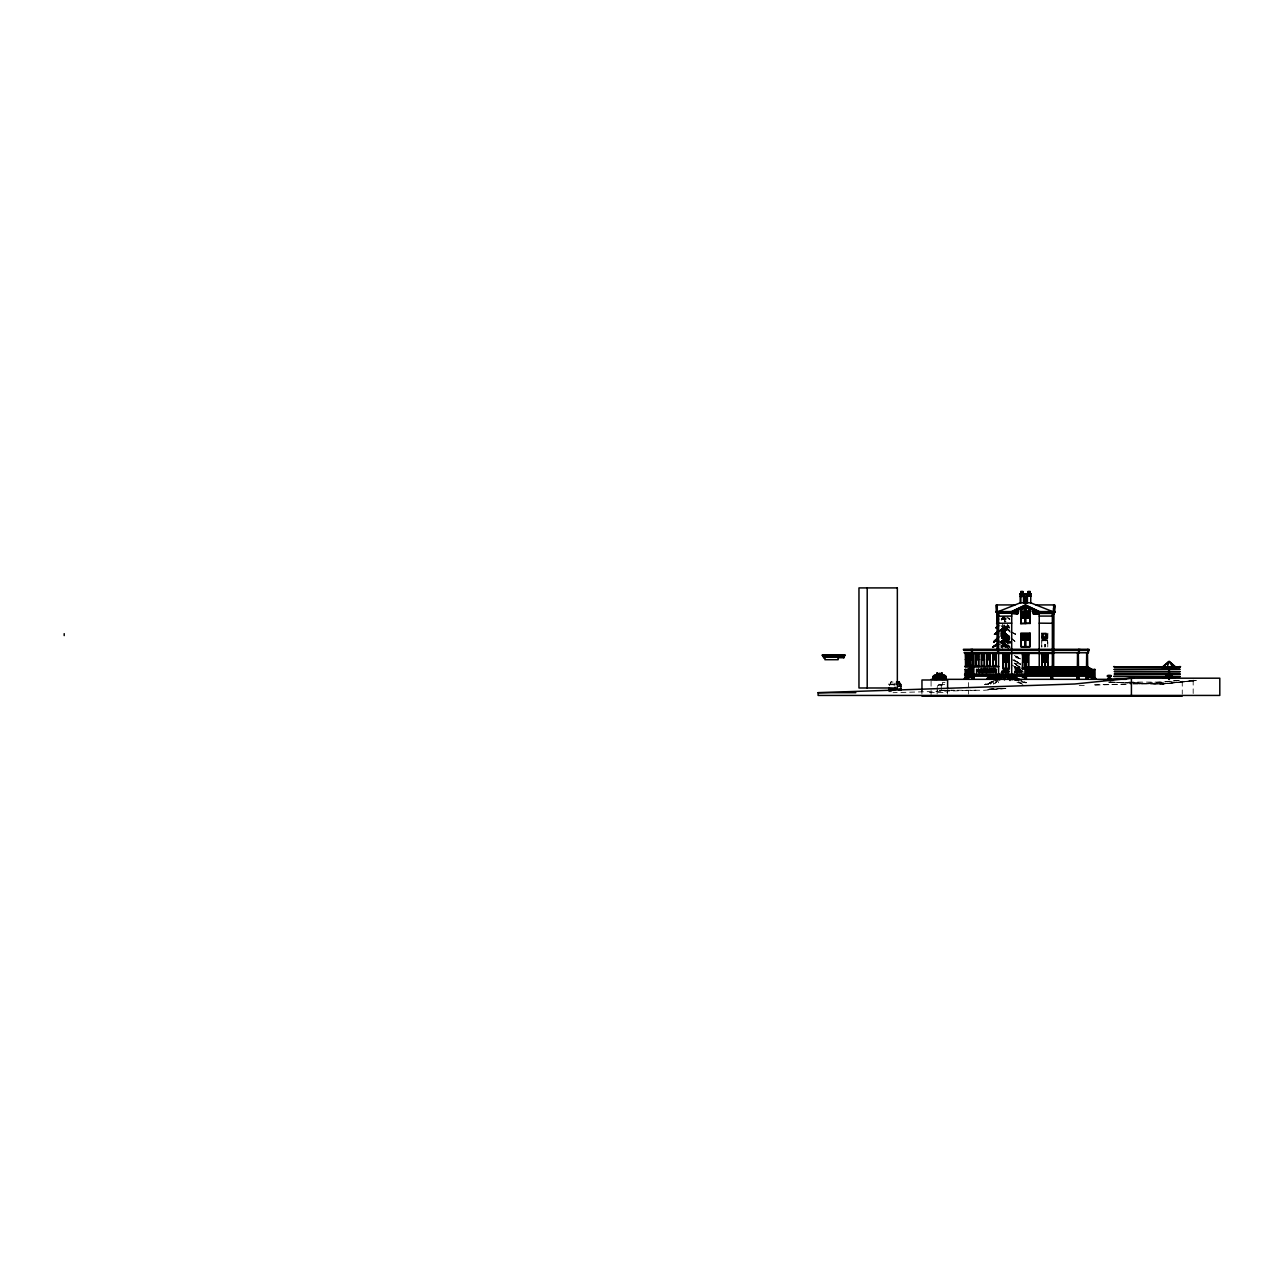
<?xml version="1.0" encoding="UTF-8"?>
<svg xmlns="http://www.w3.org/2000/svg" width="1284" height="1284" viewBox="0 0 1284 1284"><rect width="100%" height="100%" fill="white"/><g stroke="black" fill="none" stroke-linecap="round" stroke-linejoin="round"><path stroke-width="0.75" stroke-dasharray="5 3.75" d="M982.148 669.847L982.003 670.713A6.532 6.532 0 0 1 982.276 672.511L982.308 668.675M983.239 670.729C981.008 673.779 985.277 667.311 985.647 669.413M983.223 672.078L983.239 671.628M983.592 667.536L983.592 672.062L983.64 669.702M983.753 670.986L983.753 669.847M985.502 670.986L985.502 672.142L985.502 669.702M985.935 670.729L985.935 672.527L985.823 669.847M986.898 672.383L986.898 669.847M987.011 672.383L986.786 670.521M985.711 669.702L985.711 669.847A22.005 1.926 -90 0 0 985.727 672.126L985.582 669.847A21.988 1.91 -90 0 0 985.598 672.126M985.807 671.163L985.935 672.527M1002.531 648.629C1001.151 646.43 1005.356 634.135 1005.404 642.369L1004.024 640.539L1005.308 641.583M1003.462 616.561L1003.43 619.45L1001.52 618.679L1002.852 617.524M1003.96 647.489L1004.441 618.134M979.788 669.413L979.435 669.847A22.085 22.069 -90 0 1 979.403 672.142L979.467 669.574L982.132 669.413M1002.018 674.678L1002.098 671.468L1000.108 673.426M1001.937 635.066L1004.666 633.14L1001.552 636.158L1004.762 633.221L1004.329 639.994L1001.825 638.501L1004.971 632.434L1005.982 636.784L1004.441 635.757L1004.666 632.322L1001.055 635.371L1004.666 632.322L1005.998 633.397M1004.537 640.186L1004.666 637.65L1010.428 642.385L1004.666 637.65L1003.815 640.909L1004.537 640.186L1006.463 643.011L1004.666 637.65M1006.977 629L1004.666 625.485L1002.371 629.433L1004.794 632.081L1004.152 628.759L1002.852 633.67L1002.146 632.274M942.296 685.319L941.365 684.837M1002.595 643.749L1004.249 644.632L1003.96 641.214L1002.595 643.749L1003.687 646.253L1002.579 645.049M1001.985 634.055L1004.666 631.648L1005.436 635.949L1007.988 639.737L1003.783 638.87L1003.157 636.752L1001.985 637.57L1002.322 634.424L1004.569 632.258M888.64 684.228L889.651 684.581L888.785 684.003M1000.958 625.533L1002.146 626.849L1002.547 623.302M1009.786 641.711L1004.666 637.971L1008.084 642.048L1007.876 643.814C1006.287 640.202 1004.024 641.599 1004.666 637.971L1010.476 641.695M1000.605 633.702L1003.703 630.187L1005.356 633.365L1004.666 625.485L1001.52 628.662L1002.371 629.433M1005.597 641.502L1005.918 639.336L1009.994 643.557M937.705 691.274C936.068 688.946 937.882 681.483 941.188 685.207M938.026 685.72L939.037 684.5L940.867 685.303M1005.42 636.655L1005.773 634.89M1003.831 618.294L1005.902 619.482L1006.255 617.716M1007.812 643.396L1008.084 642.048M981.586 669.895L981.779 669.06A5.329 5.329 0 0 0 981.779 672.351M1004.12 646.221L1004.666 643.974L1006.929 646.767M993.88 681.836L993.334 684.067L996.512 682.382M1009.352 636.222L1004.666 632.98L1003.976 635.628L1005.934 637.554L1006.881 636.8L1004.666 632.98L1011.07 637.249M1004.425 632.129L1004.89 630.332M986.802 669.734L989.723 669.446L989.9 672.142A21.988 21.828 -90 0 1 989.82 669.847L986.642 669.847M1003.51 631.022L1004.666 626.993L1006.431 629.834L1004.505 627.523M1006.255 639.368L1006.528 638.469M1003.013 628.117L1001.215 629.625L1004.666 627.154L1002.387 629.962L1004.666 627.154L999.273 630.38M1002.451 636.254L1001.359 637.362L1002.242 634.697M1005.115 630.685L1005.581 629.288M889.427 685.736L890.984 681.788L895.076 681.676M889.94 684.741L890.919 682.061L893.68 682.061M1006.383 642L1006.897 640.62M1001.359 637.362L1004.024 633.911L1001.825 638.501L1004.024 633.911L1001.809 635.949M1003.109 672.511L1003.863 670.681M1002.355 635.419L1002.788 634.457L998.519 637.49M1005.115 639.143L1005.741 637.763L1004.441 635.757M1001.408 632.129L1004.666 626.993L1000.894 631.728L1003.462 628.791M1002.114 628.759L1004.666 626.993L1002.788 630.508L1004.666 626.993L1001.006 629.433M995.565 681.74L995.646 682.944L997.17 680.167M1003.671 617.797L1001.327 619.097M999.931 641.968L1004.666 639.143L1002.306 643.252L1004.666 639.143L1000.926 641.406M1000.589 632.386L1003.944 628.197L1002.467 629.08M1005.677 637.715L1004.329 639.994L1003.286 635.805M1003.157 634.697L1003.655 633.847M1005.597 672.415L1003.767 670.392L1002.981 671.692L1004.425 674.822M1003.173 630.492L1004.586 628.293M1004.457 617.861L1003.43 619.45L1002.964 617.925L1002.13 618.92M1001.632 643.043L1005.035 638.63L1004.939 642.112L1003.542 640.604L1003.237 644.295L1001.632 643.043L1002.948 645.082M1001.52 672.736L1002.611 671.131M1004.361 620.734L1006.062 621.761M1006.528 626.56L1007.154 625.677L1007.763 628.454L1008.149 626.127M1001.231 643.798L1004.666 639.143L1001.424 641.165M1001.392 620.204L1002.724 618.439M990.622 684.179L992.018 682.366L984.828 684.436L988.327 684.276L989.466 683.104M1001.231 635.997L1002.001 635.098M1003.783 638.87L1005.163 637.265M1003.045 629.593L1001.376 631.487L1002.306 631.006M1001.263 642.273L1004.666 638.469L1001.408 640.491M1001.985 637.57L1004.12 635.195M1000.573 634.569L1002.322 632.627M1002.146 626.849L1003.96 624.875M1001.536 646.654L1004.666 643.3L1009.946 646.446L1008.951 645.964M1000.236 644.311L1003.157 641.181L998.791 645.049M1002.162 635.997L1004.361 633.638M1001.793 618.39L1003.446 616.673M995.646 682.944L999.048 679.461M1001.761 646.077L1004.666 643.3L1007.972 645.579M999.096 631.824L1002.515 628.646L1000.108 630.813M1001.151 629.834L1004.666 626.993M998.775 631.295L1002.258 628.614M1002.547 645.98L1004.168 644.761M992.789 668.932L989.98 671.034L996.882 669.494M1000.236 642.369L1004.666 639.143M1001.231 619.337L1003.623 617.636L1004.216 618.342M1003.831 633.734L1001.119 635.644L1004.425 633.317M1000.798 647.826L1003.093 646.221M999.08 643.14L1002.74 640.604M1000.862 630.524L1002.595 629.353M1003.109 628.406L1004.281 627.635M1001.713 640.684L1004.072 639.127L1004.987 640.363M1000.188 646.253L1004.666 643.3L1008.903 646.831M988.391 683.842L991.409 681.852M1000.99 641.823L1004.2 639.753M993.88 668.515L989.98 671.034L992.965 669.349M988.552 683.778L995.742 680.536M1004.425 645.451L1007.426 647.008M984.523 670.681L985.823 670.392L984.154 670.746M988.295 684.019L994.009 680.825M1001.006 635.147L1002.322 634.424M993.896 680.873L984.828 684.436L991.601 682.96M937.705 685.688L939.39 685.223L938.941 684.228M1132.905 683.987L1163.641 683.987L1193.446 680.504M1193.911 680.424L1162.839 683.987L1196.56 680.472M1178.407 680.424L1146.756 683.987L1179.514 680.584M1129.984 682.831L1162.036 683.987L1195.067 680.584M1162.036 683.987L1195.902 680.584M1138.844 683.987L1176.722 680.536M1005.902 688.529L984.571 690.262L951.267 690.262M1001.536 688.529L987.717 689.46L1005.42 688.513M989.113 689.123L1001.071 688.513M988.744 689.251L1004.425 688.497M975.888 690.262L893.054 692.686M1079.25 685.592L1087.211 685.351M1095.156 685.094L1130.915 683.987M1094.337 684.821L1128.058 684.035M952.166 690.262L939.615 690.423L954.477 690.262M940.065 690.423L948.041 690.262M1041.468 633.173L1048.161 633.173L1041.468 633.301M1047.76 634.087L1041.854 634.087L1041.854 647.072M1042.255 636.479L1044.02 636.334M1045.593 636.479L1047.375 636.479M1047.503 640.443L1045.465 640.443L1045.465 634.344L1047.503 634.344L1047.503 640.443L1047.375 634.489M1041.854 640.716L1044.422 640.716M1015.243 667.215L1019.207 667.215L1015.243 667.471M1018.854 667.536L1014.392 667.536L1014.392 673.57M982.501 669.847L979.435 669.847A22.085 22.069 -90 0 1 979.467 672.142M983.046 669.847L986.016 669.847M983.817 670.392L984.17 670.746M986.594 672.318L989.065 672.318L989.065 668.531M982.372 670.729A6.629 6.629 0 0 1 982.501 672.527L985.165 672.447M989.194 672.447L986.465 672.447L986.594 668.531M1128.861 682.093L1162.774 682.093M944.992 682.606L942.36 682.606L942.36 684.581M890.197 684.051L895.076 684.051M939.744 684.581L945.859 684.581M889.78 684.741L895.076 684.741M893.841 685.046L895.076 685.046L895.076 683.056M929.247 692.445L947.608 692.445M1131.75 682.863L1109.825 682.093L1127.978 682.767M1133.74 682.944L1163.641 683.987M1108.413 682.125L1131.83 682.976M1133.788 683.056L1159.163 683.987L1129.471 682.879M1109.681 682.141L1127.496 682.799M1020.764 681.884L1027.89 683.265L1024.311 681.82M1007.121 626.367L1009.128 626.078M1015.869 663.186L1020.475 664.374M989.45 669.413L989.707 672.142M1014.264 633.814L1015.467 634.168L1011.343 631.519M1015.708 657.488L1021.037 659.077L1016.382 656.108M1021.599 681.371L1027.89 683.265M1011.086 632.322L1015.467 634.168L1013.349 632.98M1020.619 664.133L1013.75 659.639L1020.363 663.748M1015.516 656.573L1021.037 659.077L1013.622 655.049M1011.407 664.679L1022.353 671.179M1023.958 672.222L1016.414 668.611L1015.195 666.492L1015.259 667.664M1021.647 683.858L1016.43 681.981M1014.36 671.725L1017.923 673.474M1012.338 659.816L1020.411 663.94M1008.999 649.078L1004.666 643.637L1009.657 647.04L1004.666 643.637L1004.939 647.152L1005.276 644.279M1004.666 645.306L1007.924 647.168M1008.47 646.221L1006.479 645.098L1010.669 648.468M1017.409 668.194L1014.151 666.364L1020.812 670.2L1016.109 667.247M1016.19 664.534L1014.135 663.09L1019.994 667.182L1014.665 664.679M1005.629 644.408L1007.282 645.387M1018.613 681.884L1023.075 684.549L1018.79 681.964M1008.662 640.507L1005.934 638.726M1007.282 670.473L1009.224 671.692L1007.33 667.054M1015.195 671.997L1019.737 674.886M1008.63 646.783L1007.459 645.804L1009.064 646.831M1014.841 663.603L1019.994 667.182M1016.511 667.439L1018.421 668.787M1006.255 635.002L1004.746 633.879L1005.982 636.784M1009.385 638.565L1007.779 636.045L1009.128 640.652L1006.881 636.8L1006.544 638.02L1009.128 640.652L1009.545 637.346L1004.666 632.98L1009.834 636.816L1004.666 632.98L1008.373 636.752L1007.86 635.484M1009.978 630.637L1004.666 626.656L1006.993 629.85L1005.308 627.218M1007.459 645.804L1011.07 648.516M1008.02 641.181L1011.359 643.733M1004.907 632.98L1006.512 634.216M1004.666 632.98L1009.577 636.816M1007.779 626.528L1009.593 627.988L1007.86 625.051M1007.523 617.893L1009.673 619.642M1004.987 627.796L1006.672 630.556L1005.179 629.032L1005.356 633.365L1004.441 627.346M1005.211 634.665L1006.688 635.901M1006.768 629.192L1010.219 632.097L1008.486 629.93M1009.577 630.861L1004.666 626.656L1009.144 630.572L1008.389 629.449M1010.941 637.987L1015.05 641.502L1013.798 640.17M1006.255 627.972L1006.399 628.967M1007.828 634.97L1008.967 635.997M1011.423 638.212L1015.05 641.502M1004.072 670.087L1005.693 671.709M1004.313 639.881L1005.211 640.796M1007.154 634.986L1009.144 637.057M1007.539 617.042L1009.673 619.353M1003.719 639.881L1004.971 641.23M1006.72 670.409L1008.791 672.704M1013.75 659.639L1015.002 661.067M1006.881 668.916L1009.224 671.692M1009.914 619.225L1009.256 618.198M1006.816 628.502L1008.502 630.637M1002.531 641.679L1003.59 643.027M1004.489 644.648L1006.319 647.168M1007.234 640.074L1009.689 643.541M1005.533 627.314L1006.191 628.261M1005.067 620.926L1004.842 620.83M1002.82 631.648L1003.43 632.563M1006.078 625.886L1007.763 628.454L1007.763 625.806L1009.288 627.057L1008.871 626.046M1005.533 647.264L1004.666 643.3L1007.121 647.248M1008.454 638.341L1009.256 639.609M1007.17 624.056L1009.593 627.988L1007.667 625.228L1008.197 626.865M1017.538 668.033L1018.405 669.558M1006.704 641.823L1007.988 644.231L1007.362 641.326M1004.457 616.32L1005.902 619.482M1006.688 645.772L1008.55 649.881M998.101 681.547L998.631 682.751M1007.988 644.231L1005.918 639.336L1006.463 643.011M1004.666 643.477L1006.287 647.826M1001.616 645.242L1002.066 646.879M987.444 669.895L987.236 669.06A5.441 5.441 0 0 1 987.364 672.383M1004.152 628.759L1004.794 632.081M1005.34 670.826L1005.725 673.747M1007.796 667.808L1008.213 672.19L1010.01 671.933L1008.807 670.778L1008.213 672.19L1005.661 670.409L1005.741 673.57M1003.462 642.128L1003.671 644.327M1008.197 625.485L1008.309 626.624M1003.96 641.214L1004.249 644.632M1004.874 618.134L1005.356 647.489M986.963 670.81L987.091 670.681A6.629 6.58 -90 0 0 986.995 672.527A6.532 6.484 -90 0 1 987.219 670.746L987.011 669.044M1193.173 680.103L1193.173 693.504M1182.259 681.194L1182.259 694.227M1047.888 633.173L1047.76 647.072L1047.632 640.716L1045.208 640.716L1045.336 646.943L1045.208 633.814L1044.422 647.072M1046.733 634.489L1046.861 640.315M1046.107 634.489L1046.235 640.315M1045.593 634.489L1045.593 640.315M1041.725 633.173L1041.725 647.072M1022.128 670.553L1022.128 673.57M1021.47 670.553L1021.47 673.57M1020.957 667.536L1020.812 673.57M1020.17 670.553L1020.17 673.57M1019.64 667.536L1019.64 672.062M1019.512 670.553L1019.512 673.57M1018.982 667.536L1018.854 673.57M1018.324 667.536L1018.324 672.062M1018.196 667.536L1018.196 673.57M1017.666 667.536L1017.538 673.57M1016.238 667.536L1016.238 673.57M1015.708 667.536L1015.708 672.062M1015.58 667.536L1015.58 673.57M1015.05 667.536L1014.922 673.57M1009.015 670.553L1009.015 673.57M1008.357 670.553L1008.357 673.57M1007.715 670.553L1007.715 673.57M1007.186 670.553L1007.057 673.57M1006.399 670.553L1006.399 673.57M1005.083 670.553L1005.083 673.57M1004.569 667.536L1004.425 673.57M1003.767 670.553L1003.767 673.57M1003.125 670.553L1003.125 673.57M1002.467 670.553L1002.467 673.57M1001.809 670.553L1001.809 673.57M996.689 669.044L996.689 672.062M996.561 669.044L996.561 673.57M996.047 669.044L995.903 673.57M995.389 667.536L995.389 672.062M995.26 669.044L995.26 673.57M994.731 667.536L994.602 673.57M993.944 667.536L993.944 673.57M993.415 667.536L993.415 672.062M993.286 669.044L993.286 673.57M992.757 667.536L992.628 673.57M992.099 669.044L992.099 672.062M991.97 669.044L991.97 673.57M991.457 667.536L991.312 673.57M990.895 668.691L990.895 672.527M990.67 669.044L990.67 673.57M990.237 668.868L990.237 672.575M990.012 667.536L990.012 673.57M989.852 668.434L989.852 672.431M989.482 667.536L989.482 672.062M989.194 668.611L989.354 673.57M988.696 669.044L988.696 673.57M988.166 669.044L988.166 672.062M988.038 667.536L988.038 673.57M987.524 667.536L987.524 672.062M987.38 669.044L987.38 673.57M986.738 669.044L986.738 673.57M986.208 667.536L986.208 672.062M986.08 669.044L986.08 673.57M985.807 668.434L985.807 674.421M985.55 667.536L985.422 673.57M985.165 668.611L985.293 672.575M984.892 667.536L984.892 672.062M984.764 669.044L984.764 673.57M984.234 667.536L984.106 673.57M983.448 669.044L983.448 673.57M982.806 669.044L982.806 673.57M982.437 668.611L982.437 672.447M982.148 669.044L982.148 673.57M981.779 668.434L981.779 674.421M981.618 667.536L981.49 673.57M980.864 668.739L980.864 674.421M980.735 668.691L980.735 672.527M980.302 672.062L980.302 669.044L980.174 673.57M979.515 669.044L979.515 673.57M979.002 669.044L979.002 673.57M978.857 669.044L978.857 673.57M978.344 667.536L978.215 673.57M977.686 672.062L977.686 669.044L977.557 673.57M977.028 669.044L976.899 673.57M976.37 669.044L976.37 673.57M976.241 669.044L976.241 673.57M968.393 682.574L968.393 688.368M968.393 690.294L968.393 694.163M947.608 690.294L947.608 694.227M941.284 685.688L941.284 691.274L940.947 690.118M937.127 690.07L937.127 694.082M931.077 681.194L931.077 690.503M931.077 692.365L931.077 696.088M921.912 690.07L921.912 694.082M990.028 672.126A21.988 21.828 -90 0 1 990.028 669.847M986.786 672.511A6.532 6.484 -90 0 1 986.898 670.746A6.629 6.58 -90 0 0 986.658 672.527M983.977 669.847L983.977 672.142A21.988 1.91 -90 0 1 983.993 669.847M1004.666 631.648L1003.96 636.206L1007.988 639.737L1005.436 635.949L1007.218 637.089L1004.666 631.648M1004.666 643.974L1001.681 646.911L1004.666 643.974M1044.149 634.344L1042.126 634.344L1042.126 640.443L1044.149 640.443L1044.149 634.344M1044.02 638.325L1042.255 638.325L1044.02 638.453M1047.375 638.325L1045.593 638.325L1047.375 638.453M1043.523 640.315L1043.523 634.489L1043.394 640.315M1042.881 640.315L1042.881 634.489L1042.752 640.315M1017.024 673.57L1017.024 667.536L1016.88 673.57M979.339 672.126A21.988 21.972 -90 0 0 979.339 669.847A21.988 21.972 -90 0 1 979.291 672.126"/><path stroke-width="1.5" d="M1026.253 636.045L1026.253 634.296M1027.216 636.045L1027.216 634.296M1027.344 636.045L1027.344 634.296M1029.399 634.296L1029.399 636.045L1026.253 636.174L1026.253 639.865L1029.399 639.865L1029.399 636.174M1086.505 666.621L1086.681 653.171M933.5 678.45L937.769 674.646L941.894 674.726A5.393 5.345 -90 0 0 942.408 677.278L942.921 679.14M1079.507 650.137L1079.812 649.303M1167.188 677.294L1167.429 674.341M1168.007 674.341L1167.782 677.294L1166.225 678.241L1166 677.278M934.832 679.22L935.619 675.512M936.084 679.14L936.871 675.432M942.135 679.22L942.921 675.512A1.926 1.91 -90 0 1 943.66 678.722A1.926 1.91 -90 0 1 940.498 677.775L944.157 677.471L944.221 675.432M995.02 678.016L995.277 675.849L986.995 678.53L995.02 678.016L997.829 676.331M942.279 678.096L944.189 677.294L942.745 678.738M1024.102 609.467C1027.441 605.229 1025.996 614.041 1024.279 609.178M1026.51 609.467L1025.611 610.317M1113.758 676.411L1180.333 676.459M1113.822 676.411L1180.06 676.636M1165.503 677.294L1166.113 674.341M1005.468 675.352L1004.537 679.894L1003.623 678.787M996.865 639.801L997.203 638.71M1167.108 667.455L1168.986 661.517M943.435 679.14L944.96 675.673M1005.34 675.673L1004.409 678.353L1002.226 677.567L1003.157 676.299L1004.409 678.353L1003.767 675.496M1171.104 674.341L1171.473 677.294L1172.982 678.241L1173.319 677.278M1172.982 678.241L1173.801 677.278M1171.762 674.341L1172.212 677.294L1174.122 678.241L1174.555 677.278M1174.122 678.241L1174.86 677.278M1024.552 679.332L1024.744 674.02M1077.132 674.148L1078.64 674.02M1086.312 674.148L1087.885 674.148L1088.013 679.332M1087.58 666.974L1093.888 670.28M838.019 657.729L844.102 657.729L844.262 656.156M845.097 655.209L822.209 655.113L845.097 655.113L844.342 656.156L822.98 656.156M1011.583 613.447L1017.666 614.105L1018.661 611.585L995.774 611.585M1039.751 612.837L1040.682 611.585M1053.795 611.585L1052.864 613.447M1033.283 613.447L1054.18 613.447L1055.175 611.585L1032.288 611.585M934.078 678.979C934.158 674.614 943.21 678.433 936.55 677.278A5.393 5.361 -90 0 0 937.159 674.726L937.208 673.281M942.135 675.432L941.381 678.979L943.596 675.914M935.41 678.738L937.625 675.673M1079.379 650.137L1079.234 652.786M964.027 652.689L1088.399 652.786L1088.993 649.303L963.433 649.303M1167.108 664.486L1168.921 661.517L1161.811 667.455L1176.288 667.455L1169.307 661.517L1172.806 667.455M992.468 678.177L993.559 676.395M900.935 689.01L889.539 689.508M1012.996 679.669L1010.733 679.493L1007.539 675.785L1007.988 678.546L1005.613 676.7L1004.714 677.535M940.434 677.198C931.863 672.672 944.831 674.598 945.554 678.45M1026.365 610.044L1024.873 610.349M990.301 678.321L991.232 677.149M998.262 643.043L992.644 647.264L996.914 645.066M936.293 675.914L933.179 677.727A1.926 1.91 -90 0 1 935.571 675.48A1.926 1.91 -90 0 1 936.357 678.722A1.926 1.91 -90 0 1 933.195 677.775M994.298 641.374L997.893 637.987L993.623 642.048L998.519 637.49L997.09 638.678M937.769 674.742L935.025 677.326L933.179 676.925M1162.566 667.455L1168.825 661.517M996.898 633.14L998.214 631.969L995.244 634.103L998.551 632.177M995.26 640.395L996.994 638.87M901.256 684.597L900.453 684.436M997.251 626.945L998.487 625.87L995.903 627.828L998.23 626.319M1001.632 677.471L999.594 680.038M998.085 631.359L994.506 634.296L997.957 632.884M995.244 634.103L998.133 631.728M994.779 646.157L996.448 644.809L992.644 647.264L998.198 643.172M998.631 625.661L995.903 627.828L998.567 626.062M938.764 676.138L938.299 678.45L941.846 674.726M940.337 676.138L940.402 678.433L944.061 676.556M934.945 678.096L938.219 676.203M945.554 676.203L942.119 677.326M998.727 631.648L994.506 634.296L997.941 632.161M995.116 679.701L998.133 677.824M997.122 679.525L998.904 678.433M995.71 680.151L1001.905 676.54M993.784 679.798L999.771 676.459M995.951 678.883L998.984 677.278L995.164 679.011L998.791 677.182L997.427 677.695M972.55 666.974L966.242 670.28L972.71 666.524M966.547 676.604L972.309 673.715M972.373 667.215L972.373 673.763L966.354 676.764M965.825 679.332L972.373 676.058L1087.741 676.058L1094.305 679.332M942.889 675.48A1.926 1.91 -90 0 0 940.498 677.775L942.456 677.278M1012.241 611.489L1025.467 605.181L1038.708 611.489M1013.766 611.489L1025.467 605.92L1037.183 611.489M1014.296 611.489L1025.467 606.16L1036.653 611.489M1015.516 611.489L1025.467 606.754L1035.434 611.489M936.758 676.556L935.025 677.326L933.5 676.203M1165.599 677.294L1163.4 678.241L1162.839 676.861M991.89 676.347L986.995 678.53L991.489 677.294M935.619 679.14L934.078 675.673C934.383 679.862 940.097 675.753 938.62 677.759M940.53 677.743C940.321 676.459 938.636 677.792 944.141 677.214M1052.35 679.332L1052.35 611.489L1030.715 602.838L1020.234 602.838L998.599 611.489L998.599 674.421M937.288 673.474L938.588 677.198M934.945 676.556L938.54 676.925M945.875 676.925L940.402 677.214L941.814 673.281M1131.413 678.193L1074.804 683.987L818.117 692.686L818.117 695.43L1219.8 695.43L1219.8 678.193L1131.413 678.193L1131.413 695.43M1103.903 679.894L1133.74 678.193M938.636 677.294L934.913 677.198L936.293 678.738M1020.748 591.828L1022.979 591.828M1027.97 591.828L1030.185 591.828M1020.748 592.213L1022.979 592.213M1027.97 592.213L1030.185 592.213M1020.748 593.401L1022.979 593.401M1027.97 593.401L1030.185 593.401M1023.829 598.697L1027.12 598.697L1027.12 602.501L1023.829 602.501L1023.829 598.697A1.637 1.637 0 0 1 1025.467 597.06A1.637 1.637 0 0 1 1027.12 598.697M1023.829 599.355L1027.12 599.355M1014.986 604.924L996.304 604.924L996.304 611.489M1035.963 604.924L1054.646 604.924L1054.646 611.489M996.304 605.181L996.833 611.489M1054.646 605.181L1054.308 611.489M1054.646 606.16L1053.923 611.746M996.079 611.938L1018.356 611.938M1032.593 611.938L1054.87 611.938M995.838 611.585L1018.132 612.243M1020.748 612.275L1030.185 612.275M1032.352 611.585L1054.646 612.243M996.528 612.532L1017.891 612.532M1033.042 612.532L1054.405 612.532M1017.666 612.837L996.368 612.243M1054.18 612.837L1032.882 612.243M1017.666 613.447L996.833 612.837M997.154 614.105L998.471 614.105M1021.278 614.201L1024.68 614.201M1026.253 614.201L1029.672 614.201M1039.366 614.105L1033.283 614.105L1033.347 612.837M1052.479 614.105L1053.779 614.105M1021.278 614.33L1024.68 614.33M1026.253 614.33L1029.672 614.33M998.503 615.421L996.801 615.421L996.801 623.543M997.845 616.208L1011.712 616.079M1039.237 616.079L1052.479 616.079M998.101 616.464L998.23 619.61M1020.748 617.909L1025.081 617.909L1024.953 623.157M1025.868 617.909L1030.185 617.909M997.443 619.883L997.058 616.208M998.503 619.739L998.101 616.208M1011.712 623.157L996.528 623.286L998.759 623.543M1039.237 623.157L1052.35 623.286M997.283 633.124L998.503 633.124M997.283 633.911L998.503 633.911M997.54 634.216L998.23 637.313M1021.454 634.216L1024.76 634.216L1024.76 639.946L1021.454 639.946L1021.454 634.216L1021.454 639.946M1026.253 637.987L1029.399 637.987M1026.253 638.132L1029.399 638.132M1025.868 640.267L1029.8 640.267M997.283 640.989L998.759 640.989M997.283 641.246L998.759 641.246M963.433 649.736L1088.993 649.736M963.674 650.025L1088.752 650.025L963.754 650.137M964.043 650.426L1088.383 650.426M1024.953 652.914L1025.996 652.914M1051.163 652.914L1052.222 652.914M1077.388 652.914L1078.448 652.914M1086.569 652.914L1087.612 652.914M1025.065 653.171L1025.884 653.171M1051.291 653.171L1052.094 653.171M1086.681 653.171L1087.5 653.171L1087.676 666.621M965.006 653.444L1053.987 653.444M965.472 653.7L966.643 653.7M969.115 653.7L967.285 653.7L967.398 659.398M969.998 653.7L972.325 653.7M973.031 654.102L973.85 654.102L973.85 674.421M1028.693 654.744L1022.257 654.615L1028.693 654.615L1028.693 673.57M1003.189 655.546L1009.08 655.546L1009.08 668.787M1022.529 655.546L1028.42 655.546M1047.76 655.546L1041.854 655.546L1041.934 673.57L1041.725 654.615M822.739 655.867L844.567 655.867M1005.356 655.931L1005.356 661.774L1003.574 661.774L1003.446 655.803L1005.484 655.803L1005.484 661.902M1028.035 661.774L1026.076 661.774L1025.948 655.803L1028.163 655.803L1028.163 661.902M1045.593 655.931L1045.593 661.774L1047.375 661.774L1047.503 655.803L1045.465 655.803L1045.465 661.902M844.102 656.461L823.204 656.461L822.514 655.498M967.462 656.493L969.035 656.493M970.174 656.493L972.229 656.493M976.049 656.493L978.376 656.493M981.779 656.493L984.106 656.493M987.524 656.493L989.852 656.493M993.254 656.493L995.581 656.493M967.462 656.622L969.035 656.622M970.174 656.622L972.229 656.622M976.049 656.622L978.376 656.622M981.779 656.622L984.106 656.622M987.524 656.622L989.852 656.622M993.254 656.622L995.581 656.622M823.606 657.729L824.906 657.729M965.472 659.398L966.643 659.398M967.285 659.398L969.115 659.398M969.998 659.398L972.325 659.398M965.472 659.671L969.26 659.671L969.147 665.898L965.343 665.898M969.789 659.671L972.534 659.671M975.647 659.671L978.761 659.671M981.393 659.671L984.507 659.671M987.123 659.671L990.237 659.671M992.853 659.671L995.967 659.671M1003.574 659.783L1005.356 659.912M1006.929 659.912L1008.694 659.783M1022.915 659.912L1024.68 659.912M1026.076 659.783L1028.035 659.783M1042.255 659.783L1044.02 659.783M1045.593 659.783L1047.375 659.912M1006.929 661.774L1008.694 661.774L1008.823 655.803L1006.784 655.803L1006.784 661.902M1042.255 661.774L1044.02 661.774M1003.189 662.159L1005.741 662.159M1006.528 662.159L1009.08 662.159M1025.675 662.159L1028.42 662.159M1041.854 662.159L1044.422 662.159M967.51 665.626L969.003 665.626M972.325 665.626L970.158 665.626L970.239 659.671M972.534 665.898L969.709 665.898L969.789 653.444M965.006 666.524L998.92 666.524L965.006 666.845M1052.479 666.621L1050.906 666.621L1052.479 666.813M1077.132 666.621L1078.704 666.621L1078.576 679.332M1086.312 666.813L1087.885 666.621L1086.312 666.621L1086.441 679.332M1113.597 666.621L1114.865 666.621M1179.338 666.621L1180.606 666.621M1026.253 666.813L1024.68 666.621L1026.253 666.621L1026.125 679.332M1077.132 666.813L1078.704 666.813M1180.14 666.781L1114.143 666.781L1180.044 666.99M1052.094 667.215L1087.42 667.215L1052.222 667.471M1026.189 667.536L1050.97 667.536M1052.415 667.536L1077.196 667.536M1078.64 667.536L1086.376 667.536M1009.352 668.515L1002.916 668.787L1009.352 668.787L1009.208 654.615M1028.693 668.515L1022.257 668.515L1028.693 668.787M1041.597 668.515L1044.807 668.515M1041.597 668.787L1044.807 668.787M1114.159 669.462L1180.124 669.269L1114.207 669.397M1093.519 669.702L1095.091 669.494L1093.519 669.494L1093.519 678.482L1095.75 678.482M966.611 669.702L965.038 669.494L966.611 669.494L966.483 678.482M936.662 673.201L937.866 673.201M941.156 673.201L942.36 673.201M936.662 673.442L937.866 673.442M941.156 673.442L942.36 673.442M1077.854 667.215L1077.725 673.763L1077.982 667.215M1164.411 673.923L1173.56 673.923M1024.68 674.148L1026.253 674.148M1052.479 674.148L1050.906 674.148L1050.777 679.332M1088.013 674.293L964.557 674.421L1087.885 674.549M964.621 675.4L1089.843 675.4L1089.715 676.507M1107.578 675.48L1111.093 675.48M1108.236 675.609L1110.435 675.609M1107.354 675.833L1111.318 675.833M940.113 676.154L940.434 678.45M1107.354 676.235L1111.318 676.235M970.544 676.507L968.313 676.379L968.441 677.503M1091.817 676.379L1089.586 676.507M1107.578 676.379L1111.093 676.379M1107.755 676.62L1110.917 676.62M934.784 677.326L936.919 677.326M1160.672 677.278L1168.456 676.861M1169.162 677.278L1177.412 676.861M1091.544 677.503C1096.825 676.748 1090.421 678.755 1091.689 676.379M966.611 678.161L965.038 678.353M1093.519 678.161L1095.091 678.353L1094.963 669.494M1108.236 678.209L1110.435 678.209M966.611 678.353L964.38 678.353L966.611 678.482M1093.519 678.353L1095.75 678.353M1107.755 678.947L1110.917 678.947M1108.236 679.059L1110.435 679.059M931.077 679.332L1126.1 679.332M896.457 682.061L899.217 682.061L900.196 684.741M896.697 684.051L899.94 684.051M900.357 684.741L898.72 686.362L900.87 686.266M899.137 686.041L900.806 686.041M889.668 689.717L891.128 689.62M889.972 690.15L891.128 690.262M890.037 690.262L893.407 690.343M818.117 692.686L855.818 692.686M921.912 696.088L1182.259 696.088M945.875 677.727L942.279 676.556M940.482 676.925L944.061 678.096M1011.712 676.459L1021.518 680.215M1011.696 676.395L1016.735 677.936L1018.934 679.91M1020.074 675.978L1025.21 677.711L1022.385 676.299M1011.327 677.743L1013.959 678.69L1009.625 676.074L1018.95 679.669M936.758 678.096L934.864 677.39L934.832 675.432M1013.204 677.438L1016.382 678.915M1021.952 676.138L1025.21 677.711L1022.674 676.475M1015.917 679.589L1009.625 676.074L1015.532 678.947M1008.791 675.914L1015.788 680.183M1174.411 678.241L1172.517 677.294L1172.067 674.341M1009.625 676.074L1017.57 680.231M1010.396 676.379L1012.177 677.326M1010.396 676.828L1015.034 679.493M1008.726 675.801L1015.933 679.942M1004.457 676.684L1005.5 677.278M1013.317 678.658L1015.917 680.231M1173.448 678.241L1171.939 677.294L1171.57 674.341L1171.682 677.342M1015.371 678.225L1018.068 680.055M935.41 675.914L938.219 678.45M940.803 676.203L943.596 678.738M1011.23 678.803L1007.539 675.785L1009.994 680.52M1169.275 661.517L1175.55 667.455M942.745 675.914L944.96 678.979M899.073 681.884L900.935 686.523L900.935 690.327M1016.735 677.936L1017.955 679.637M889.202 689.01L890.085 690.343M936.084 675.512L937.625 678.979M941.381 675.673L942.344 677.326M1011.182 612.837L1010.267 611.585M997.443 611.938L998.085 613.447M999.241 675.496L999.883 676.652M822.274 655.209L844.792 655.562M943.435 675.512L944.221 679.22M1166.819 678.241L1166.53 674.341M936.678 677.326L936.871 679.22M995.373 679.124L995.469 680.536M1078.496 666.621L1078.319 653.171L1077.517 653.171L1077.26 679.332M1029.672 640.267L1029.672 646.494M1021.278 646.494L1021.278 640.267L1025.081 640.267L1024.953 646.494M1171.377 674.341L1171.377 677.342M1171.265 674.341L1171.265 677.342M1170.799 674.341L1170.799 677.342M1169.371 667.455L1169.371 679.332M1168.697 667.455L1168.697 679.332M1168.215 674.341L1168.215 677.342M1167.621 674.341L1167.621 677.342M1166.434 674.341L1166.434 677.342M1095.621 678.353L1095.621 679.332M1092.989 669.895L1093.053 676.347M1092.395 669.606L1092.395 676.01M1092.331 669.574L1092.331 675.978M1091.689 669.253L1091.753 675.689M1090.373 668.595L1090.437 675.031M1089.715 668.258L1089.779 674.71M1089.057 667.937L1089.121 674.373M1088.399 667.6L1088.463 674.052M1087.741 649.303L1087.741 652.786M1087.741 666.621L1087.741 679.332M1087.163 667.215L1087.163 673.763M1086.168 674.293L1086.168 679.332M1085.847 667.536L1085.718 673.57M1085.189 667.536L1085.189 673.57M1085.06 667.536L1085.06 673.57M1084.402 667.536L1084.531 673.57M1083.873 667.536L1083.873 673.57M1083.744 667.536L1083.744 673.57M1083.231 667.536L1083.086 673.57M1082.572 667.536L1082.572 673.57M1082.444 667.536L1082.444 673.57M1081.914 667.536L1081.786 673.57M1080.47 667.536L1080.598 673.57M1079.812 667.536L1079.94 673.57M1079.298 667.536L1079.298 673.57M1079.154 667.536L1079.154 673.57M1078.833 674.293L1078.833 679.332M1078.576 649.303L1078.576 652.786M1077.003 674.293L1077.003 679.332M1076.666 667.536L1076.666 673.57M1076.538 667.536L1076.538 673.57M1075.88 667.536L1076.008 673.57M1075.366 667.536L1075.366 673.57M1075.222 667.536L1075.222 673.57M1074.708 667.536L1074.708 673.57M1073.922 667.536L1073.922 673.57M1072.734 667.536L1072.734 673.57M1072.076 667.536L1072.076 673.57M1071.947 667.536L1071.947 673.57M1071.289 667.536L1071.289 673.57M1069.989 667.536L1070.118 673.57M1069.46 667.536L1069.46 673.57M1069.331 667.536L1069.331 673.57M1068.673 667.536L1068.802 673.57M1068.144 667.536L1068.144 673.57M1068.015 667.536L1068.015 673.57M1067.486 667.536L1067.486 673.57M1066.699 667.536L1066.843 673.57M1065.527 667.536L1065.399 673.57M1064.869 667.536L1064.869 673.57M1064.741 667.536L1064.741 673.57M1064.211 667.536L1064.211 673.57M1062.767 667.536L1062.911 673.57M1062.253 667.536L1062.253 673.57M1062.125 667.536L1062.125 673.57M1061.595 667.536L1061.467 673.57M1060.279 667.536L1060.279 673.57M1060.151 667.536L1060.151 673.57M1059.493 667.536L1059.493 673.57M1058.176 667.536L1058.321 673.57M1057.663 667.536L1057.663 673.57M1057.534 667.536L1057.534 673.57M1056.876 667.536L1057.005 673.57M1055.689 667.536L1055.689 673.57M1055.031 667.536L1055.031 673.57M1054.902 667.536L1054.902 673.57M1054.389 667.536L1054.389 673.57M1053.666 604.924L1053.666 674.421M1053.522 608.199L1053.522 610.735M1053.522 612.275L1053.394 652.786M1053.073 667.536L1053.073 673.57M1052.944 667.536L1052.944 673.57M1052.607 674.293L1052.607 679.332M1051.034 666.621L1051.034 679.332M1050.456 667.536L1050.456 673.57M1050.312 667.536L1050.312 673.57M1049.654 667.536L1049.798 673.57M1048.482 667.536L1048.482 673.57M1047.888 654.615L1047.824 673.57M1047.696 673.57L1047.632 662.159L1045.208 662.159L1045.336 668.386M1047.375 655.931L1047.375 661.774M1047.166 667.536L1047.166 673.57M1047.038 667.536L1047.038 673.57M1046.861 655.931L1046.861 661.774M1046.38 667.536L1046.508 673.57M1046.235 655.931L1046.107 661.774M1045.866 667.536L1045.866 673.57M1045.722 667.536L1045.722 673.57M1045.08 673.57L1045.208 655.257L1044.422 673.57L1044.55 667.536M1044.149 661.902L1044.149 655.803L1042.126 655.803L1042.126 661.902M1043.892 667.536L1043.764 673.57M1043.234 667.536L1043.234 673.57M1043.106 667.536L1043.106 673.57M1042.576 667.536L1042.576 673.57M1041.276 667.536L1041.147 673.57M1040.489 667.536L1040.618 673.57M1039.96 667.536L1039.96 673.57M1039.831 667.536L1039.831 673.57M1039.237 674.421L1039.237 611.489L1025.467 604.924L1011.712 611.489L1011.712 674.421M1038.644 667.536L1038.644 673.57M1038.515 667.536L1038.515 673.57M1037.857 667.536L1037.857 673.57M1037.344 667.536L1037.344 673.57M1037.199 667.536L1037.199 673.57M1036.686 667.536L1036.686 673.57M1036.027 667.536L1036.027 673.57M1035.899 667.536L1035.899 673.57M1035.369 667.536L1035.369 673.57M1033.797 611.489L1033.797 614.105M1033.411 667.536L1033.267 673.57M1032.753 667.536L1032.753 673.57M1032.625 667.536L1032.625 673.57M1031.967 667.536L1032.095 673.57M1031.437 667.536L1031.437 673.57M1031.309 667.536L1031.309 673.57M1030.779 593.786L1030.715 602.838M1030.779 667.536L1030.779 673.57M1030.185 593.786L1030.057 591.426L1028.099 591.426L1027.97 593.786M1030.057 623.543L1030.057 611.489A4.59 4.59 0 0 0 1025.467 606.899A4.59 4.59 0 0 0 1020.876 611.489L1020.876 623.543M1030.121 667.536L1030.121 673.57M1029.928 617.909L1029.928 623.157M1029.993 667.536L1029.993 673.57M1029.672 612.661L1029.672 617.524M1029.335 667.536L1029.479 673.57M1028.821 667.536L1028.821 673.57M1028.612 612.661L1028.612 617.524M1028.42 654.615L1028.42 668.787L1022.529 668.515L1022.658 662.159L1025.081 662.159L1024.825 679.332M1028.163 667.536L1028.163 673.57M1027.377 593.786L1027.441 602.838M1027.393 655.931L1027.521 661.774M1027.377 667.536L1027.505 673.57M1027.344 636.174L1027.216 639.865M1027.007 599.419L1027.007 602.437M1026.815 599.419L1026.638 602.437M1026.638 655.931L1026.767 661.774M1026.446 599.419L1026.446 602.437M1026.398 674.293L1026.398 679.332M1026.285 599.419L1026.076 602.437L1025.916 599.419M1026.076 655.931L1026.076 661.774M1025.868 612.275L1025.868 623.543M1025.868 633.911L1025.868 646.622M1025.82 662.159L1025.82 668.386M1025.723 599.419L1025.547 602.437M1025.675 668.515L1025.675 655.145L1025.081 668.515M1025.354 599.419L1025.354 602.437M1024.985 599.419L1025.178 602.437M1025.081 612.275L1025.081 623.543M1025.081 633.911L1025.081 646.622M1024.825 599.419L1024.825 602.437M1024.825 661.902L1024.825 655.803L1022.786 655.803L1022.786 661.902M1024.455 599.419L1024.616 602.437M1024.68 612.661L1024.68 617.524M1024.632 639.817L1024.632 634.344L1021.599 634.344L1021.599 639.817M1024.68 655.931L1024.68 661.774L1022.915 661.774L1022.915 655.931M1024.263 599.419L1024.263 602.437M1024.183 655.931L1024.183 661.774M1024.086 599.419L1024.086 602.437M1024.054 655.931L1024.054 661.774M1023.701 634.344L1023.701 639.817M1023.573 593.786L1023.509 602.838M1023.573 634.344L1023.573 639.817M1023.557 655.931L1023.557 661.774M1022.85 593.786L1022.85 591.426L1020.876 591.426L1020.876 602.838M1022.465 612.661L1022.465 617.524M1022.529 654.615L1022.529 668.787M1021.278 612.661L1021.278 617.524M1021.021 617.909L1021.021 623.157M1020.17 593.786L1020.234 602.838M1017.153 611.489L1017.153 614.105M1007.555 655.931L1007.555 661.774M1006.528 668.515L1006.528 655.257L1005.741 668.515M1005.613 662.159L1005.613 668.386M1004.842 655.931L1004.842 661.774M1003.574 655.931L1003.574 661.774M1003.318 662.159L1003.318 668.386M1003.061 654.615L1003.189 668.787M1000.172 675.962L1000.172 679.332M999.915 676.058L999.915 679.332M998.599 676.058L998.599 679.332M998.471 613.447L998.471 616.079M998.342 675.962L998.342 679.332M998.198 633.124L998.198 641.246M997.941 612.275L997.845 650.844M997.54 612.275L997.54 650.844M997.283 604.924L997.283 650.844M995.967 653.444L995.967 665.898L992.853 665.898L992.853 653.444M995.71 659.671L995.71 665.626L993.126 665.626L993.126 659.671M994.49 653.829L994.49 659.27M994.346 653.829L994.346 659.27M993.254 653.829L993.254 659.27M990.237 653.444L990.237 665.898L987.123 665.898L987.123 653.444M989.98 659.671L989.98 665.626L987.38 665.626L987.38 659.671M989.852 653.829L989.852 659.27M988.744 653.829L988.744 659.27M987.524 653.829L987.524 659.27M984.507 653.444L984.507 665.898L981.393 665.898L981.393 653.444M984.234 659.671L984.234 665.626L981.65 665.626L981.65 659.671M983.014 653.829L983.014 659.27M982.886 653.829L982.886 659.27M978.761 653.444L978.761 665.898L975.647 665.898L975.647 653.444M978.504 659.671L978.504 665.626L975.92 665.626L975.92 659.671M978.376 653.829L978.376 659.27M977.268 653.829L977.268 659.27M976.049 653.829L976.049 659.27M973.946 675.962L973.946 679.332M973.689 676.058L973.689 679.332M973.031 652.786L973.031 674.421M972.71 652.786L972.453 665.898M972.373 649.303L972.373 652.786M972.245 674.549L972.373 679.332M972.197 653.444L972.197 665.898M972.116 675.962L972.116 679.332M971.795 652.689L971.137 649.303M971.715 667.6L971.651 674.052M971.234 653.829L971.33 659.27M971.073 653.829L971.169 659.27M971.057 667.937L970.993 674.373M970.415 675.4L970.415 676.507M970.239 653.7L970.239 659.398M970.03 653.444L970.03 665.898M969.757 668.595L969.693 675.031M968.826 653.444L968.826 665.898M968.441 669.253L968.377 675.689M968.184 653.829L968.104 659.27M967.783 669.574L967.719 676.01M967.462 653.444L967.462 665.898L967.35 659.671M967.029 653.444L966.98 665.898M967.125 669.895L967.061 676.347M966.852 659.671L966.852 665.898M966.467 653.444L966.467 665.898M966.146 653.829L966.146 659.27M966.033 653.444L965.857 665.898L965.664 653.444M965.343 653.444L965.536 665.898M965.167 669.494L965.167 678.353M964.509 678.353L964.509 679.332M947.608 688.93L947.608 679.99L921.96 679.99L921.96 690.728M939.952 673.346L939.952 679.332M939.455 673.346L939.455 679.332M899.281 689.396L899.281 690.327M895.076 687.197L895.076 689.62M890.871 688.481L890.871 691.466M889.202 687.742L889.202 691.466M867.198 587.912L867.198 687.983M843.588 655.113L843.588 657.729M838.147 655.113L838.147 659.703L824.906 659.703L825.034 655.113M837.633 657.071L836.927 655.498M824.521 657.071L823.526 655.113M823.718 655.113L823.718 657.729M64.2 633.638L64.2 635.596M1026.125 634.168L1026.125 640.01L1029.543 640.01L1029.527 634.168L1026.125 634.168M1028.307 634.296L1028.307 636.045L1028.436 634.296M941.75 674.614L941.814 673.442L941.766 674.774M1021.582 609.611L1021.213 611.232L1029.736 611.232L1029.367 609.611A4.317 4.317 0 0 0 1021.582 609.611M1087.628 673.699L1093.711 676.893L1087.628 673.699M941.252 674.694L944.045 677.342L941.268 674.742M998.438 637.522L993.623 642.048L998.519 637.49M998.663 677.214L996.127 678.722L998.679 677.406M897.339 587.912L858.964 587.912L858.964 687.983L897.339 687.983L897.339 587.912M1030.972 593.786L1019.961 593.978L1030.972 593.786M1030.972 596.209L1019.961 596.402L1030.972 596.209M1030.33 611.489L1020.619 611.746L1030.33 611.489M1024.825 612.532L1021.149 612.532L1021.149 617.652L1024.825 617.652L1024.825 612.532M1029.8 612.532L1026.125 612.532L1026.125 617.652L1029.8 617.652L1029.8 612.532M1024.68 615.855L1021.278 615.855L1024.68 615.983M1029.672 615.855L1026.253 615.855L1029.672 615.983M1030.33 623.286L1020.619 623.543L1030.33 623.286M1030.057 633.124L1020.876 633.124L1020.876 646.879L1030.057 646.879L1030.057 633.124M1029.8 633.911L1021.149 633.911L1021.149 646.622L1029.8 646.622L1029.8 633.911M1024.632 636.094L1021.599 636.094L1024.632 636.222M1024.632 637.955L1021.599 637.955L1024.632 638.084M978.504 653.7L975.92 653.7L975.92 659.398L978.504 659.398L978.504 653.7M984.234 653.7L981.65 653.7L981.65 659.398L984.234 659.398L984.234 653.7M989.98 653.7L987.38 653.7L987.38 659.398L989.98 659.398L989.98 653.7M995.71 653.7L993.126 653.7L993.126 659.398L995.71 659.398L995.71 653.7M1009.481 654.615L1002.788 654.744L1009.481 654.615M1048.161 654.615L1041.468 654.744L1048.161 654.615M844.102 656.943L823.204 656.943L844.102 657.071M1005.356 657.793L1003.574 657.793L1005.356 657.922M1008.694 657.793L1006.929 657.793L1008.694 657.922M1024.68 657.793L1022.915 657.793L1024.68 657.922M1028.035 657.793L1026.076 657.793L1028.035 657.922M1044.02 657.793L1042.255 657.793L1044.02 657.922M1047.375 657.793L1045.593 657.793L1047.375 657.922M1051.307 667.215L1025.868 667.215L1051.307 667.343M1180.092 671.596L1114.175 671.596L1180.092 671.676M1051.163 673.635L1025.996 673.635L1051.163 673.763M1077.388 673.635L1052.222 673.635L1077.388 673.763M1086.569 673.635L1078.432 673.635L1086.569 673.763M1180.092 674.02L1114.175 674.02L1180.092 674.084M968.569 677.374L966.338 677.503L968.569 677.374M1091.095 675.352L1091.095 668.948L1091.031 675.32M1081.256 673.57L1081.256 667.536L1081.128 673.57M1073.392 673.57L1073.392 667.536L1073.264 673.57M1070.776 673.57L1070.776 667.536L1070.631 673.57M1066.185 673.57L1066.185 667.536L1066.057 673.57M1063.553 673.57L1063.553 667.536L1063.425 673.57M1060.937 673.57L1060.937 667.536L1060.809 673.57M1058.963 673.57L1058.963 667.536L1058.835 673.57M1056.347 673.57L1056.347 667.536L1056.218 673.57M1049.14 673.57L1049.14 667.536L1049.012 673.57M1043.523 661.774L1043.523 655.931L1043.394 661.774M1042.881 661.774L1042.881 655.931L1042.752 661.774M1034.711 673.57L1034.711 667.536L1034.583 673.57M1034.053 673.57L1034.053 667.536L1033.925 673.57M1028.436 639.865L1028.436 636.174L1028.307 639.865M1027.441 617.524L1027.441 612.661L1027.312 617.524M1026.847 673.57L1026.847 667.536L1026.718 673.57M1023.637 617.524L1023.637 612.661L1023.509 617.524M1022.642 639.817L1022.642 634.344L1022.513 639.817M1008.197 661.774L1008.197 655.931L1008.052 661.774M1004.216 661.774L1004.216 655.931L1004.088 661.774M970.415 674.678L970.415 668.258L970.351 674.71M969.099 675.32L969.099 668.916L969.035 675.368M936.806 678.369A2.087 2.07 -90 0 0 935.025 675.223A2.087 2.07 -90 0 0 933.227 678.369A2.087 2.07 -90 0 0 936.806 678.369M944.109 678.369A2.087 2.07 -90 0 0 942.328 675.223A2.087 2.07 -90 0 0 940.53 678.369A2.087 2.07 -90 0 0 944.109 678.369M945.345 678.722A1.926 1.91 -90 0 0 944.559 675.48A1.926 1.91 -90 0 0 942.167 677.775A1.926 1.91 -90 0 0 945.345 678.722M945.457 678.835A2.087 2.087 -90 0 0 944.607 675.32A2.087 2.087 -90 0 0 942.007 677.824A2.087 2.087 -90 0 0 945.457 678.835M937.994 678.722A1.926 1.91 -90 0 0 937.208 675.48A1.926 1.91 -90 0 0 934.8 677.775A1.926 1.91 -90 0 0 937.994 678.722M938.106 678.835A2.087 2.087 -90 0 0 937.256 675.32A2.087 2.087 -90 0 0 934.64 677.824A2.087 2.087 -90 0 0 938.106 678.835"/></g></svg>
